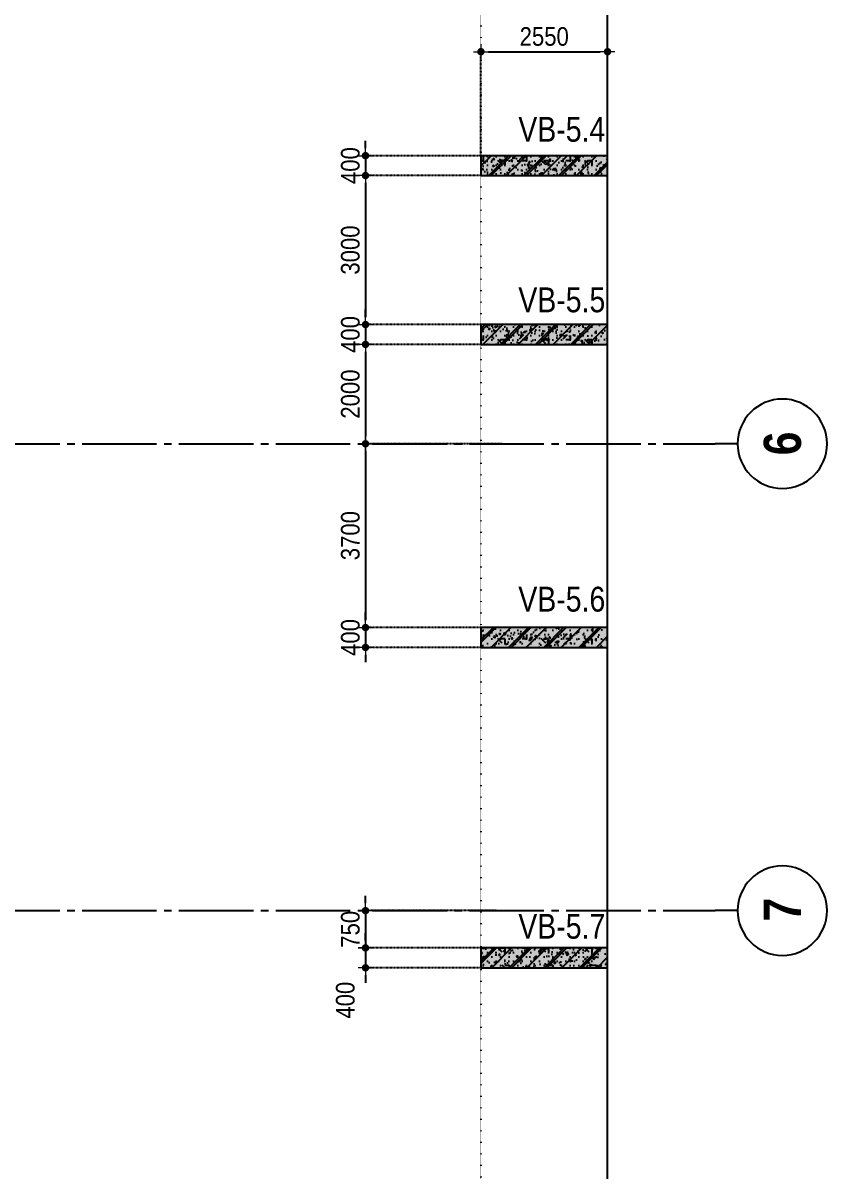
# Model space of a CAD drawing. Header units: millimetres. Extents: x -3973692 to -2843767, y 592734 to 838475.
# Drawn here: x -3260717 to -3244525, y 711489 to 734603 of the extents above; entities that cross this region are included whole.
import ezdxf
from ezdxf.enums import TextEntityAlignment as Align

# ---------------------------------------------------------------- set-up
doc = ezdxf.new("R2010")
doc.units = ezdxf.units.MM
doc.header["$MEASUREMENT"] = 0
doc.header["$PDMODE"] = 3
doc.header["$PDSIZE"] = -20
for name, pattern in [('CHG_XX_Luoi truc-Block B$0$MB_Luoi truc-150-TWB$0$Center101', [13, 10, -1, 1, -1]), ('DIVIDE2', [15.87499999999999, 6.349999999999998, -3.174999999999998, 0, -3.174999999999998, 0, -3.174999999999998]), ('DOT2', [0.125, 0, -0.125]), ('HIDDEN5', [2.8375, 1.25, -1.5875])]:
    doc.linetypes.add(name, pattern=pattern)
doc.layers.get('0').update_dxf_attribs({"lineweight": 9})
doc.layers.get('Defpoints').update_dxf_attribs({"color": 10, "lineweight": 0})
for name, color, linetype, lineweight in [("'S_General_Dim_1", 1, 'Continuous', 18), ("'S_General_Divide_3 Intermediate", 3, 'DIVIDE2', 40), ('CHG_XX_Cot_Block B-T2-3$0$DBAO', 3, 'Continuous', 13), ('TEXT', 7, 'Continuous', 15)]:
    doc.layers.add(name, color=color, linetype=linetype, lineweight=lineweight)
for name, color, linetype in [('CHG_XX_Cot_Block B-T2-3$0$mb_cot tang 4-8 twb$0$Concrete Hatch', 218, 'Continuous'), ('CHG_XX_Cot_Block B-T2-3$0$mb_cot tang 4-8 twb$0$Concrete Line', 6, 'Continuous'), ('CHG_XX_Cot_Block B-T2-3$0$mb_cot tang 4-8 twb$0$Concrete Solid', 216, 'Continuous'), ('CHG_XX_Luoi truc-Block B$0$MB_Luoi truc-150-TWB$0$Grid', 34, 'Continuous'), ('CHG_XX_Luoi truc-Block B$0$MB_Luoi truc-150-TWB$0$Grid Line', 251, 'CHG_XX_Luoi truc-Block B$0$MB_Luoi truc-150-TWB$0$Center101'), ('dim', 1, 'Continuous')]:
    doc.layers.add(name, color=color, linetype=linetype)
doc.styles.add('arial', font='arial.ttf', dxfattribs={"width": 0.85})
doc.styles.add('CHG_XX_Luoi truc-Block B$0$MB_Luoi truc-150-TWB$0$Grid A-F$0$VNI-HelveCB', font='')
doc.styles.add('TTP-HelCon', font='')
doc.styles.get('CHG_XX_Luoi truc-Block B$0$MB_Luoi truc-150-TWB$0$Grid A-F$0$VNI-HelveCB').set_extended_font_data('VNI-Helve-Condense', bold=True)
doc.styles.get('TTP-HelCon').set_extended_font_data('VNI-Helve-Condense')
doc.dimstyles.new('150', dxfattribs={"dimscale": 150, "dimtxt": 2.5, "dimasz": 1, "dimexe": 0, "dimexo": 0, "dimgap": 0.75, "dimtad": 1, "dimdec": 0, "dimzin": 9, "dimdsep": 46, "dimtxsty": 'arial', "dimblk1": 'DIMDOT', "dimblk2": 'DIMDOT', "dimsah": 1, "dimcen": 2, "dimdle": 3, "dimclre": 8, "dimclrt": 2, "dimadec": 0, "dimazin": 0, "dimtfac": 1, "dimtdec": 0, "dimtix": 1, "dimtmove": 2, "dimatfit": 3, "dimldrblk": 'DIMPIJL', "dimfxl": 1, "dimtvp": 1.8, "dimtolj": 1, "dimtzin": 0, "dimarcsym": 0})

# ---------------------------------------------------------------- blocks, each defined once
blk = doc.blocks.new('*U3043')
at = {"layer": 'CHG_XX_Luoi truc-Block B$0$MB_Luoi truc-150-TWB$0$Grid', "lineweight": -2}
for p, q in [((0, 192), (0, 189)), ((0, -3), (0, 0))]:
    blk.add_line(p, q, dxfattribs=at)
for centre in [(0, 198), (0, -9)]:
    blk.add_circle(centre, 6, dxfattribs=at)
at = {"layer": 'CHG_XX_Luoi truc-Block B$0$MB_Luoi truc-150-TWB$0$Grid Line'}
blk.add_line((0, 0), (0, 189), dxfattribs=at)
at = {"layer": 'CHG_XX_Luoi truc-Block B$0$MB_Luoi truc-150-TWB$0$Grid', "lineweight": -2, "style": 'CHG_XX_Luoi truc-Block B$0$MB_Luoi truc-150-TWB$0$Grid A-F$0$VNI-HelveCB'}
for tag, p in [('GRIDSUB', (0, 198)), ('GRID', (0, -9))]:
    blk.add_attdef(tag, text='', height=5, dxfattribs=at).set_placement(p, align=Align.MIDDLE)
blk = doc.blocks.new('CHG_XX_Luoi truc-Block B', base_point=(8026088.360705459, 1047448.634998515))
at = {"layer": 'CHG_XX_Luoi truc-Block B$0$MB_Luoi truc-150-TWB$0$Grid Line'}
blk.add_line((8048788.360705578, 1046158.106275256), (8048788.360705578, 1128272.580775458), dxfattribs=at)
at = {"layer": 'CHG_XX_Luoi truc-Block B$0$MB_Luoi truc-150-TWB$0$Grid'}
ref = blk.add_blockref('*U3043', (8022608.235654154, 1089748.634998515), dxfattribs=dict(at, xscale=-150, yscale=150, zscale=150, rotation=270))
ref.add_attrib('GRID', '6', dxfattribs={"lineweight": -2, "height": 750, "rotation": 90, "style": 'CHG_XX_Luoi truc-Block B$0$MB_Luoi truc-150-TWB$0$Grid A-F$0$VNI-HelveCB'}).set_placement((8021258.235654154, 1089754.634998515), align=Align.MIDDLE)
ref.add_attrib('GRIDSUB', '6', dxfattribs={"lineweight": -2, "height": 750, "rotation": 90, "style": 'CHG_XX_Luoi truc-Block B$0$MB_Luoi truc-150-TWB$0$Grid A-F$0$VNI-HelveCB'}).set_placement((8052308.235654154, 1089754.634998515), align=Align.MIDDLE)
ref = blk.add_blockref('*U3043', (8022608.235654154, 1080348.634998515), dxfattribs=dict(at, xscale=-150, yscale=150, zscale=150, rotation=270))
ref.add_attrib('GRID', '7', dxfattribs={"lineweight": -2, "height": 750, "rotation": 90, "style": 'CHG_XX_Luoi truc-Block B$0$MB_Luoi truc-150-TWB$0$Grid A-F$0$VNI-HelveCB'}).set_placement((8021258.235654154, 1080368.634998515), align=Align.MIDDLE)
ref.add_attrib('GRIDSUB', '7', dxfattribs={"lineweight": -2, "height": 750, "rotation": 90, "style": 'CHG_XX_Luoi truc-Block B$0$MB_Luoi truc-150-TWB$0$Grid A-F$0$VNI-HelveCB'}).set_placement((8052308.235654154, 1080368.634998515), align=Align.MIDDLE)
blk = doc.blocks.new('*U3027')
at = {"layer": 'CHG_XX_Cot_Block B-T2-3$0$mb_cot tang 4-8 twb$0$Concrete Hatch'}
h = blk.add_hatch(dxfattribs=at)
h.set_pattern_fill('CONCRETE', color=256, scale=50, style=0, pattern_type=2)
h.set_pattern_definition([(45, (1000, -149.9999999999999), (-176.7766952966369, 176.7766952966369), []), (45, (1000, -99.99999999999986), (-353.5533905932737, 353.5533905932738), []), (49.99999999999999, (1000, -149.9999999999999), (358.6300913003767, -31.37606749129755), [37.5, -412.5]), (355, (1000, -149.9999999999999), (-69.3756668065, 376.0960668500059), [30, -330]), (100.4514, (1029.88584, -152.6146699999998), (289.2546908570108, 344.7197710304768), [31.870095, -350.571056]), (46.18420000000002, (1000, -49.99999999999986), (533.6205243128222, -82.75950716450905), [56.24999999999997, -618.7499999999995]), (96.6356, (1044.4683725, -56.89665349999987), (467.3313527743517, 487.0589354502209), [47.805144, -525.8565]), (351.1842, (1000, -49.99999999999986), (467.3309725668136, 487.0593004626623), [45, -495]), (21, (1050, -74.99999999999986), (298.4535260592309, -201.3094453326694), [37.5, -412.5]), (326.0000000000001, (1050, -74.99999999999986), (121.6576659607909, 362.5750225234265), [30, -330]), (71.4514, (1074.8711165, -91.77580299999985), (420.111314290745, 161.2652483549762), [31.870095, -350.571056]), (37.50000000000001, (1000, -149.9999999999999), (6.079927658645334, 166.4469269156558), [0, -326, 0, -335, 0, -331.25]), (7.499999999999999, (1000, -149.9999999999999), (131.5347687210743, 197.2058559411801), [0, -191, 0, -318.5, 0, -126.25]), (327.5, (888.5, -149.9999999999999), (266.9112180862045, -11.2774358671899), [0, -125, 0, -390, 0, -517.5]), (317.5, (838.5, -149.9999999999999), (291.5930846711931, 50.05249116615882), [0, -162.5, 0, -259, 0, -367.5]), (0, (1175, 25.00000000000014), (0, 875), [87.5, -787.5]), (0, (1437.5, 200.0000000000001), (0, 875), [87.5, -787.5]), (0, (1262.5, 550.0000000000001), (0, 875), [87.5, -350, 87.5, -350]), (90, (1175, 25.00000000000014), (-875, 5.35782974626967e-14), [87.5, -787.5]), (90, (1262.5, 550.0000000000001), (-875, 5.35782974626967e-14), [87.5, -787.5]), (90, (1525, 200.0000000000001), (-875, 5.35782974626967e-14), [87.5, -787.5]), (90, (1700, 462.5000000000001), (-875, 5.35782974626967e-14), [87.5, -787.5]), (135, (1262.5, 25.00000000000014), (-875.016357447105, 8.881784197001252e-14), [123.76, -1113.7]), (135, (1350, 550.0000000000001), (-875.016357447105, 8.881784197001252e-14), [123.76, -1113.7]), (45, (1437.5, 200.0000000000001), (8.881784197001252e-14, 875.016357447105), [123.76, -247.485, 123.76, -742.455]), (0, (825, -149.9999999999999), (87.5, 87.5), [-175, 0])])
h.paths.add_polyline_path([(-750, 150), (-750, -249.9999999999999), (1800, -250), (1800, 150)])
at = {"layer": 'CHG_XX_Cot_Block B-T2-3$0$mb_cot tang 4-8 twb$0$Concrete Solid'}
blk.add_hatch(color=256, dxfattribs=at).paths.add_polyline_path([(-750, 150), (-750, -249.9999999999999), (1800, -250), (1800, 150)])
at = {"layer": 'CHG_XX_Cot_Block B-T2-3$0$mb_cot tang 4-8 twb$0$Concrete Line'}
blk.add_lwpolyline([(-750, 150), (-750, -249.9999999999999), (1800, -250), (1800, 150)], close=True, dxfattribs=at)
blk = doc.blocks.new('*U3028')
at = {"layer": 'CHG_XX_Cot_Block B-T2-3$0$mb_cot tang 4-8 twb$0$Concrete Hatch'}
h = blk.add_hatch(dxfattribs=at)
h.set_pattern_fill('CONCRETE', color=256, scale=50, style=0, pattern_type=2)
h.set_pattern_definition([(45, (1000, -49.99999999999986), (-176.7766952966369, 176.7766952966369), []), (45, (1000, 1.4210854715202e-13), (-353.5533905932737, 353.5533905932738), []), (49.99999999999999, (1000, -49.99999999999986), (358.6300913003767, -31.37606749129755), [37.5, -412.5]), (355, (1000, -49.99999999999986), (-69.3756668065, 376.0960668500059), [30, -330]), (100.4514, (1029.88584, -52.61466999999985), (289.2546908570108, 344.7197710304768), [31.870095, -350.571056]), (46.18420000000002, (1000, 50.00000000000014), (533.6205243128222, -82.75950716450905), [56.24999999999997, -618.7499999999995]), (96.6356, (1044.4683725, 43.10334650000013), (467.3313527743517, 487.0589354502209), [47.805144, -525.8565]), (351.1842, (1000, 50.00000000000014), (467.3309725668136, 487.0593004626623), [45, -495]), (21, (1050, 25.00000000000014), (298.4535260592309, -201.3094453326694), [37.5, -412.5]), (326.0000000000001, (1050, 25.00000000000014), (121.6576659607909, 362.5750225234265), [30, -330]), (71.4514, (1074.8711165, 8.224197000000146), (420.111314290745, 161.2652483549762), [31.870095, -350.571056]), (37.50000000000001, (1000, -49.99999999999986), (6.079927658645334, 166.4469269156558), [0, -326, 0, -335, 0, -331.25]), (7.499999999999999, (1000, -49.99999999999986), (131.5347687210743, 197.2058559411801), [0, -191, 0, -318.5, 0, -126.25]), (327.5, (888.5, -49.99999999999986), (266.9112180862045, -11.2774358671899), [0, -125, 0, -390, 0, -517.5]), (317.5, (838.5, -49.99999999999986), (291.5930846711931, 50.05249116615882), [0, -162.5, 0, -259, 0, -367.5]), (0, (1175, 125.0000000000001), (0, 875), [87.5, -787.5]), (0, (1437.5, 300.0000000000001), (0, 875), [87.5, -787.5]), (0, (1262.5, 650.0000000000001), (0, 875), [87.5, -350, 87.5, -350]), (90, (1175, 125.0000000000001), (-875, 5.35782974626967e-14), [87.5, -787.5]), (90, (1262.5, 650.0000000000001), (-875, 5.35782974626967e-14), [87.5, -787.5]), (90, (1525, 300.0000000000001), (-875, 5.35782974626967e-14), [87.5, -787.5]), (90, (1700, 562.5000000000001), (-875, 5.35782974626967e-14), [87.5, -787.5]), (135, (1262.5, 125.0000000000001), (-875.016357447105, 8.881784197001252e-14), [123.76, -1113.7]), (135, (1350, 650.0000000000001), (-875.016357447105, 8.881784197001252e-14), [123.76, -1113.7]), (45, (1437.5, 300.0000000000001), (8.881784197001252e-14, 875.016357447105), [123.76, -247.485, 123.76, -742.455]), (0, (825, -49.99999999999986), (87.5, 87.5), [-175, 0])])
h.paths.add_polyline_path([(-750, 200), (-750, -199.9999999999999), (1800, -200), (1800, 200)])
at = {"layer": 'CHG_XX_Cot_Block B-T2-3$0$mb_cot tang 4-8 twb$0$Concrete Solid'}
blk.add_hatch(color=256, dxfattribs=at).paths.add_polyline_path([(-750, 200), (-750, -199.9999999999999), (1800, -200), (1800, 200)])
at = {"layer": 'CHG_XX_Cot_Block B-T2-3$0$mb_cot tang 4-8 twb$0$Concrete Line'}
blk.add_lwpolyline([(-750, 200), (-750, -199.9999999999999), (1800, -200), (1800, 200)], close=True, dxfattribs=at)
blk = doc.blocks.new('CHG_XX_Cot_Block B-T2-3', base_point=(8026088.360705459, 1047448.634998515))
at = {"layer": 'CHG_XX_Cot_Block B-T2-3$0$DBAO'}
blk.add_blockref('CHG_XX_Luoi truc-Block B', (8026088.360705459, 1047448.634998515), dxfattribs=at)
at = {"layer": 'CHG_XX_Cot_Block B-T2-3$0$mb_cot tang 4-8 twb$0$Concrete Line', "rotation": 180}
for name, p in [('*U3027', (8048038.360705577, 1095298.635007361)), ('*U3028', (8048038.360705577, 1091948.635007361)), ('*U3027', (8048038.360705577, 1085798.635007361)), ('*U3028', (8048038.360705577, 1079398.635007361))]:
    blk.add_blockref(name, p, dxfattribs=at)
blk = doc.blocks.new('b')
at = {"layer": 'TEXT', "color": 3, "style": 'TTP-HelCon'}
for s, p in [('VB-5.4', (-1796.40261466708, -30019.248394656)), ('VB-5.5', (-1796.40261466708, -33452.82189465594)), ('VB-5.6', (-1796.40261466708, -39479.12739465619)), ('VB-5.7', (-1796.40261466708, -46064.51689465623))]:
    blk.add_text(s, height=500, dxfattribs=at).set_placement(p)
blk = doc.blocks.new('DIMDOT')
for p, q in [((1, 0), (-1, 0)), ((0, -1), (0, 1))]:
    blk.add_line(p, q)
at = {"const_width": 0.5}
blk.add_lwpolyline([(-0.25, 0, 1), (0.25, 0, 1)], format="xyb", close=True, dxfattribs=at)
blk = doc.blocks.new('*D810')
at = {"layer": "'S_General_Dim_1", "color": 8, "linetype": 'HIDDEN5', "lineweight": -2, "transparency": 16777216}
for p, q in [((-3251495.198556816, 731931.0114584318), (-3251495.198556816, 734024.5248366432)), ((-3248945.198556815, 731931.0114584318), (-3248945.198556815, 734024.5248366432))]:
    blk.add_line(p, q, dxfattribs=at)
at = {"layer": "'S_General_Dim_1", "color": 0, "lineweight": -2, "transparency": 16777216}
blk.add_line((-3251345.198556816, 734024.5248366432), (-3249095.198556815, 734024.5248366432), dxfattribs=at)
at = {"layer": 'Defpoints', "color": 0, "transparency": 16777216}
for p in [(-3248945.198556815, 734024.5248366432), (-3251495.198556816, 731931.0114584318), (-3248945.198556815, 731931.0114584318)]:
    blk.add_point(p, dxfattribs=at)
at = {"layer": "'S_General_Dim_1", "color": 0, "lineweight": -2, "transparency": 16777216, "xscale": 150, "yscale": 150, "zscale": 150, "rotation": 180}
blk.add_blockref('DIMDOT', (-3251495.198556816, 734024.5248366432), dxfattribs=at)
at = {"layer": "'S_General_Dim_1", "color": 0, "lineweight": -2, "transparency": 16777216, "xscale": 150, "yscale": 150, "zscale": 150}
blk.add_blockref('DIMDOT', (-3248945.198556815, 734024.5248366432), dxfattribs=at)
at = {"layer": "'S_General_Dim_1", "color": 2, "transparency": 16777216, "insert": (-3250220.198556815, 734328.4897070389), "char_height": 375, "attachment_point": 5, "style": 'arial'}
blk.add_mtext('\\A1;2550', dxfattribs=at)
blk = doc.blocks.new('DIMPIJL')
at = {"linetype": 'ByBlock'}
blk.add_solid([(-2.5, 0.4166666666666686), (-2.5, -0.4166666666666686), (0, 0)], dxfattribs=at)
blk = doc.blocks.new('*D791')
at = {"layer": "'S_General_Dim_1", "color": 0, "lineweight": -2, "transparency": 16777216}
for p, q in [((-3253819.097939161, 732081.0114584321), (-3253819.097939161, 732231.0114584321)), ((-3253819.097939161, 731931.0114584321), (-3253819.097939161, 731531.0114584321)), ((-3253819.097939161, 731381.0114584321), (-3253819.097939161, 731231.0114584321))]:
    blk.add_line(p, q, dxfattribs=at)
at = {"layer": "'S_General_Dim_1", "color": 8, "linetype": 'HIDDEN5', "lineweight": -2, "transparency": 16777216}
for p, q in [((-3251495.198556818, 731931.0114584321), (-3253819.097939161, 731931.0114584321)), ((-3251495.198556818, 731531.0114584321), (-3253819.097939161, 731531.0114584321))]:
    blk.add_line(p, q, dxfattribs=at)
at = {"layer": 'Defpoints', "color": 0, "transparency": 16777216}
for p in [(-3251495.198556818, 731931.0114584321), (-3253819.097939161, 731531.0114584321), (-3251495.198556818, 731531.0114584321)]:
    blk.add_point(p, dxfattribs=at)
at = {"layer": "'S_General_Dim_1", "color": 0, "lineweight": -2, "transparency": 16777216, "xscale": 150, "yscale": 150, "zscale": 150}
for p, rotation in [((-3253819.097939161, 731931.0114584321), 270), ((-3253819.097939161, 731531.0114584321), 90)]:
    blk.add_blockref('DIMDOT', p, dxfattribs=dict(at, rotation=rotation))
at = {"layer": "'S_General_Dim_1", "color": 2, "transparency": 16777216, "insert": (-3254123.062809556, 731731.0114584329), "char_height": 375, "attachment_point": 5, "rotation": 90, "style": 'arial'}
blk.add_mtext('\\A1;400', dxfattribs=at)
blk = doc.blocks.new('*D792')
at = {"layer": "'S_General_Dim_1", "color": 8, "linetype": 'HIDDEN5', "lineweight": -2, "transparency": 16777216}
for p, q in [((-3251495.198556818, 731531.0114584321), (-3253819.097939163, 731531.0114584321)), ((-3251495.198556818, 728531.0114584329), (-3253819.097939163, 728531.0114584329))]:
    blk.add_line(p, q, dxfattribs=at)
at = {"layer": "'S_General_Dim_1", "color": 0, "lineweight": -2, "transparency": 16777216}
blk.add_line((-3253819.097939163, 731381.0114584321), (-3253819.097939163, 728681.0114584329), dxfattribs=at)
at = {"layer": 'Defpoints', "color": 0, "transparency": 16777216}
for p in [(-3251495.198556818, 731531.0114584321), (-3253819.097939163, 728531.0114584329), (-3251495.198556818, 728531.0114584329)]:
    blk.add_point(p, dxfattribs=at)
at = {"layer": "'S_General_Dim_1", "color": 0, "lineweight": -2, "transparency": 16777216, "xscale": 150, "yscale": 150, "zscale": 150}
for p, rotation in [((-3253819.097939163, 731531.0114584321), 90), ((-3253819.097939163, 728531.0114584329), 270)]:
    blk.add_blockref('DIMDOT', p, dxfattribs=dict(at, rotation=rotation))
at = {"layer": "'S_General_Dim_1", "color": 2, "transparency": 16777216, "insert": (-3254123.190708603, 730031.0114584332), "char_height": 375, "attachment_point": 5, "rotation": 90, "style": 'arial'}
blk.add_mtext('\\A1;3000', dxfattribs=at)
blk = doc.blocks.new('*D793')
at = {"layer": "'S_General_Dim_1", "color": 0, "lineweight": -2, "transparency": 16777216}
for p, q in [((-3253819.097939165, 728681.0114584329), (-3253819.097939165, 728831.0114584329)), ((-3253819.097939165, 728531.0114584329), (-3253819.097939165, 728131.0114584329)), ((-3253819.097939165, 727981.0114584329), (-3253819.097939165, 727831.0114584329))]:
    blk.add_line(p, q, dxfattribs=at)
at = {"layer": "'S_General_Dim_1", "color": 8, "linetype": 'HIDDEN5', "lineweight": -2, "transparency": 16777216}
for p, q in [((-3251495.198556818, 728531.0114584329), (-3253819.097939165, 728531.0114584329)), ((-3251495.198556818, 728131.0114584329), (-3253819.097939165, 728131.0114584329))]:
    blk.add_line(p, q, dxfattribs=at)
at = {"layer": 'Defpoints', "color": 0, "transparency": 16777216}
for p in [(-3251495.198556818, 728531.0114584329), (-3253819.097939165, 728131.0114584329), (-3251495.198556818, 728131.0114584329)]:
    blk.add_point(p, dxfattribs=at)
at = {"layer": "'S_General_Dim_1", "color": 0, "lineweight": -2, "transparency": 16777216, "xscale": 150, "yscale": 150, "zscale": 150}
for p, rotation in [((-3253819.097939165, 728531.0114584329), 270), ((-3253819.097939165, 728131.0114584329), 90)]:
    blk.add_blockref('DIMDOT', p, dxfattribs=dict(at, rotation=rotation))
at = {"layer": "'S_General_Dim_1", "color": 2, "transparency": 16777216, "insert": (-3254123.06280956, 728331.0114584337), "char_height": 375, "attachment_point": 5, "rotation": 90, "style": 'arial'}
blk.add_mtext('\\A1;400', dxfattribs=at)
blk = doc.blocks.new('*D841')
at = {"layer": "'S_General_Dim_1", "color": 8, "linetype": 'HIDDEN5', "lineweight": -2, "transparency": 16777216}
for p, q in [((-3251495.198556818, 728131.0114584329), (-3253819.097939167, 728131.0114584329)), ((-3251058.965253179, 726131.0114495863), (-3253819.097939167, 726131.0114495863))]:
    blk.add_line(p, q, dxfattribs=at)
at = {"layer": "'S_General_Dim_1", "color": 0, "lineweight": -2, "transparency": 16777216}
blk.add_line((-3253819.097939167, 727981.0114584329), (-3253819.097939167, 726281.0114495863), dxfattribs=at)
at = {"layer": 'Defpoints', "color": 0, "transparency": 16777216}
for p in [(-3251495.198556818, 728131.0114584329), (-3253819.097939167, 726131.0114495863), (-3251058.965253179, 726131.0114495863)]:
    blk.add_point(p, dxfattribs=at)
at = {"layer": "'S_General_Dim_1", "color": 0, "lineweight": -2, "transparency": 16777216, "xscale": 150, "yscale": 150, "zscale": 150}
for p, rotation in [((-3253819.097939167, 728131.0114584329), 90), ((-3253819.097939167, 726131.0114495863), 270)]:
    blk.add_blockref('DIMDOT', p, dxfattribs=dict(at, rotation=rotation))
at = {"layer": "'S_General_Dim_1", "color": 2, "transparency": 16777216, "insert": (-3254123.062809561, 727131.0114540104), "char_height": 375, "attachment_point": 5, "rotation": 90, "style": 'arial'}
blk.add_mtext('\\A1;2000', dxfattribs=at)
blk = doc.blocks.new('*D842')
at = {"layer": "'S_General_Dim_1", "color": 8, "linetype": 'HIDDEN5', "lineweight": -2, "transparency": 16777216}
for p, q in [((-3251058.965253179, 726131.0114495863), (-3253819.097939169, 726131.0114495863)), ((-3251495.198556818, 722431.0114584321), (-3253819.097939169, 722431.0114584321))]:
    blk.add_line(p, q, dxfattribs=at)
at = {"layer": "'S_General_Dim_1", "color": 0, "lineweight": -2, "transparency": 16777216}
blk.add_line((-3253819.097939169, 725981.0114495863), (-3253819.097939169, 722581.0114584321), dxfattribs=at)
at = {"layer": 'Defpoints', "color": 0, "transparency": 16777216}
for p in [(-3251058.965253179, 726131.0114495863), (-3253819.097939169, 722431.0114584321), (-3251495.198556818, 722431.0114584321)]:
    blk.add_point(p, dxfattribs=at)
at = {"layer": "'S_General_Dim_1", "color": 0, "lineweight": -2, "transparency": 16777216, "xscale": 150, "yscale": 150, "zscale": 150}
for p, rotation in [((-3253819.097939169, 726131.0114495863), 90), ((-3253819.097939169, 722431.0114584321), 270)]:
    blk.add_blockref('DIMDOT', p, dxfattribs=dict(at, rotation=rotation))
at = {"layer": "'S_General_Dim_1", "color": 2, "transparency": 16777216, "insert": (-3254123.190708608, 724281.0114540099), "char_height": 375, "attachment_point": 5, "rotation": 90, "style": 'arial'}
blk.add_mtext('\\A1;3700', dxfattribs=at)
blk = doc.blocks.new('*D843')
at = {"layer": "'S_General_Dim_1", "color": 0, "lineweight": -2, "transparency": 16777216}
for p, q in [((-3253819.09793917, 722581.0114584321), (-3253819.09793917, 722731.0114584321)), ((-3253819.09793917, 722431.0114584321), (-3253819.09793917, 722031.0114584321)), ((-3253819.09793917, 721881.0114584321), (-3253819.09793917, 721731.0114584321))]:
    blk.add_line(p, q, dxfattribs=at)
at = {"layer": "'S_General_Dim_1", "color": 8, "linetype": 'HIDDEN5', "lineweight": -2, "transparency": 16777216}
for p, q in [((-3251495.198556818, 722431.0114584321), (-3253819.09793917, 722431.0114584321)), ((-3251495.198556818, 722031.0114584321), (-3253819.09793917, 722031.0114584321))]:
    blk.add_line(p, q, dxfattribs=at)
at = {"layer": 'Defpoints', "color": 0, "transparency": 16777216}
for p in [(-3251495.198556818, 722431.0114584321), (-3253819.09793917, 722031.0114584321), (-3251495.198556818, 722031.0114584321)]:
    blk.add_point(p, dxfattribs=at)
at = {"layer": "'S_General_Dim_1", "color": 0, "lineweight": -2, "transparency": 16777216, "xscale": 150, "yscale": 150, "zscale": 150}
for p, rotation in [((-3253819.09793917, 722431.0114584321), 270), ((-3253819.09793917, 722031.0114584321), 90)]:
    blk.add_blockref('DIMDOT', p, dxfattribs=dict(at, rotation=rotation))
at = {"layer": "'S_General_Dim_1", "color": 2, "transparency": 16777216, "insert": (-3254123.062809565, 722231.0114584329), "char_height": 375, "attachment_point": 5, "rotation": 90, "style": 'arial'}
blk.add_mtext('\\A1;400', dxfattribs=at)
blk = doc.blocks.new('*D844')
at = {"layer": "'S_General_Dim_1", "color": 0, "lineweight": -2, "transparency": 16777216}
for p, q in [((-3253819.097939174, 716881.0114495863), (-3253819.097939174, 717031.0114495863)), ((-3253819.097939174, 716731.0114495863), (-3253819.097939174, 715981.0114584329)), ((-3253819.097939174, 715831.0114584329), (-3253819.097939174, 715681.0114584329))]:
    blk.add_line(p, q, dxfattribs=at)
at = {"layer": "'S_General_Dim_1", "color": 8, "linetype": 'HIDDEN5', "lineweight": -2, "transparency": 16777216}
for p, q in [((-3251188.309148181, 716731.0114495863), (-3253819.097939174, 716731.0114495863)), ((-3251495.198556818, 715981.0114584329), (-3253819.097939174, 715981.0114584329))]:
    blk.add_line(p, q, dxfattribs=at)
at = {"layer": 'Defpoints', "color": 0, "transparency": 16777216}
for p in [(-3251188.309148181, 716731.0114495863), (-3253819.097939174, 715981.0114584329), (-3251495.198556818, 715981.0114584329)]:
    blk.add_point(p, dxfattribs=at)
at = {"layer": "'S_General_Dim_1", "color": 0, "lineweight": -2, "transparency": 16777216, "xscale": 150, "yscale": 150, "zscale": 150}
for p, rotation in [((-3253819.097939174, 716731.0114495863), 270), ((-3253819.097939174, 715981.0114584329), 90)]:
    blk.add_blockref('DIMDOT', p, dxfattribs=dict(at, rotation=rotation))
at = {"layer": "'S_General_Dim_1", "color": 2, "transparency": 16777216, "insert": (-3254123.062809569, 716356.0114540104), "char_height": 375, "attachment_point": 5, "rotation": 90, "style": 'arial'}
blk.add_mtext('\\A1;750', dxfattribs=at)
blk = doc.blocks.new('*D845')
at = {"layer": "'S_General_Dim_1", "color": 0, "lineweight": -2, "transparency": 16777216}
for p, q in [((-3253819.097939178, 716131.0114584329), (-3253819.097939178, 716281.0114584329)), ((-3253819.097939178, 715981.0114584329), (-3253819.097939178, 715581.0114584329)), ((-3253819.097939178, 715431.0114584329), (-3253819.097939178, 715281.0114584329))]:
    blk.add_line(p, q, dxfattribs=at)
at = {"layer": "'S_General_Dim_1", "color": 8, "linetype": 'HIDDEN5', "lineweight": -2, "transparency": 16777216}
for p, q in [((-3251495.198556818, 715981.0114584329), (-3253819.097939178, 715981.0114584329)), ((-3251495.198556818, 715581.0114584329), (-3253819.097939178, 715581.0114584329))]:
    blk.add_line(p, q, dxfattribs=at)
at = {"layer": 'Defpoints', "color": 0, "transparency": 16777216}
for p in [(-3251495.198556818, 715981.0114584329), (-3253819.097939178, 715581.0114584329), (-3251495.198556818, 715581.0114584329)]:
    blk.add_point(p, dxfattribs=at)
at = {"layer": "'S_General_Dim_1", "color": 0, "lineweight": -2, "transparency": 16777216, "xscale": 150, "yscale": 150, "zscale": 150}
for p, rotation in [((-3253819.097939178, 715981.0114584329), 270), ((-3253819.097939178, 715581.0114584329), 90)]:
    blk.add_blockref('DIMDOT', p, dxfattribs=dict(at, rotation=rotation))
at = {"layer": "'S_General_Dim_1", "color": 2, "transparency": 16777216, "insert": (-3254224.384433021, 714928.230469796), "char_height": 375, "attachment_point": 5, "rotation": 90, "style": 'arial'}
blk.add_mtext('\\A1;400', dxfattribs=at)

msp = doc.modelspace()

# ---------------------------------------------------------------- linework, layer by layer
at = {"layer": 'dim', "linetype": 'DOT2', "ltscale": 10}
msp.add_line((-3251495.198556816, 750581.0114584325), (-3251495.198556816, 690231.0114584317), dxfattribs=at)

# ---------------------------------------------------------------- block references
at = {"layer": "'S_General_Divide_3 Intermediate"}
msp.add_blockref('CHG_XX_Cot_Block B-T2-3', (-3271645.198556934, 683831.0114495861), dxfattribs=at)
at = {"layer": 'dim'}
msp.add_blockref('b', (-3248945.198556815, 762231.011449586), dxfattribs=at)

# ---------------------------------------------------------------- dimensions: what is measured, and where the dimension line sits
at = {"layer": "'S_General_Dim_1"}
dim = msp.add_linear_dim(base=(-3248945.198556815, 734024.5248366432), p1=(-3251495.198556816, 731931.0114584318), p2=(-3248945.198556815, 731931.0114584318), dimstyle='150', dxfattribs=at)
dim.commit()
dim.dimension.update_dxf_attribs({"geometry": '*D810', "text_midpoint": (-3250220.198556815, 734328.4897070389)})
for base, p1, p2, picture, middle in [((-3253819.097939161, 731531.0114584321), (-3251495.198556816, 731931.0114584318), (-3251495.198556816, 731531.0114584318), '*D791', (-3254123.062809556, 731731.0114584329)), ((-3253819.097939163, 728531.0114584329), (-3251495.198556816, 731531.0114584318), (-3251495.198556816, 728531.0114584327), '*D792', (-3254123.190708603, 730031.0114584332)), ((-3253819.097939165, 728131.0114584329), (-3251495.198556816, 728531.0114584327), (-3251495.198556816, 728131.0114584327), '*D793', (-3254123.06280956, 728331.0114584337)), ((-3253819.097939167, 726131.0114495863), (-3251495.198556816, 728131.0114584327), (-3251058.965253178, 726131.011449586), '*D841', (-3254123.062809561, 727131.0114540104)), ((-3253819.097939169, 722431.0114584321), (-3251058.965253178, 726131.011449586), (-3251495.198556816, 722431.0114584318), '*D842', (-3254123.190708608, 724281.0114540099)), ((-3253819.09793917, 722031.0114584321), (-3251495.198556816, 722431.0114584318), (-3251495.198556816, 722031.0114584318), '*D843', (-3254123.062809565, 722231.0114584329)), ((-3253819.097939174, 715981.0114584329), (-3251188.309148179, 716731.011449586), (-3251495.198556816, 715981.0114584327), '*D844', (-3254123.062809569, 716356.0114540104))]:
    dim = msp.add_linear_dim(base=base, p1=p1, p2=p2, angle=90, dimstyle='150', dxfattribs=at)
    dim.commit()
    dim.dimension.update_dxf_attribs({"geometry": picture, "text_midpoint": middle})
dim = msp.add_linear_dim(base=(-3253819.097939178, 715581.0114584329), p1=(-3251495.198556816, 715981.0114584327), p2=(-3251495.198556816, 715581.0114584327), angle=90, dimstyle='150', dxfattribs=at)
dim.commit()
dim.dimension.update_dxf_attribs({"geometry": '*D845', "text_midpoint": (-3254224.384433021, 714928.230469796), "dimtype": 160})

doc.saveas('drawing.dxf')
